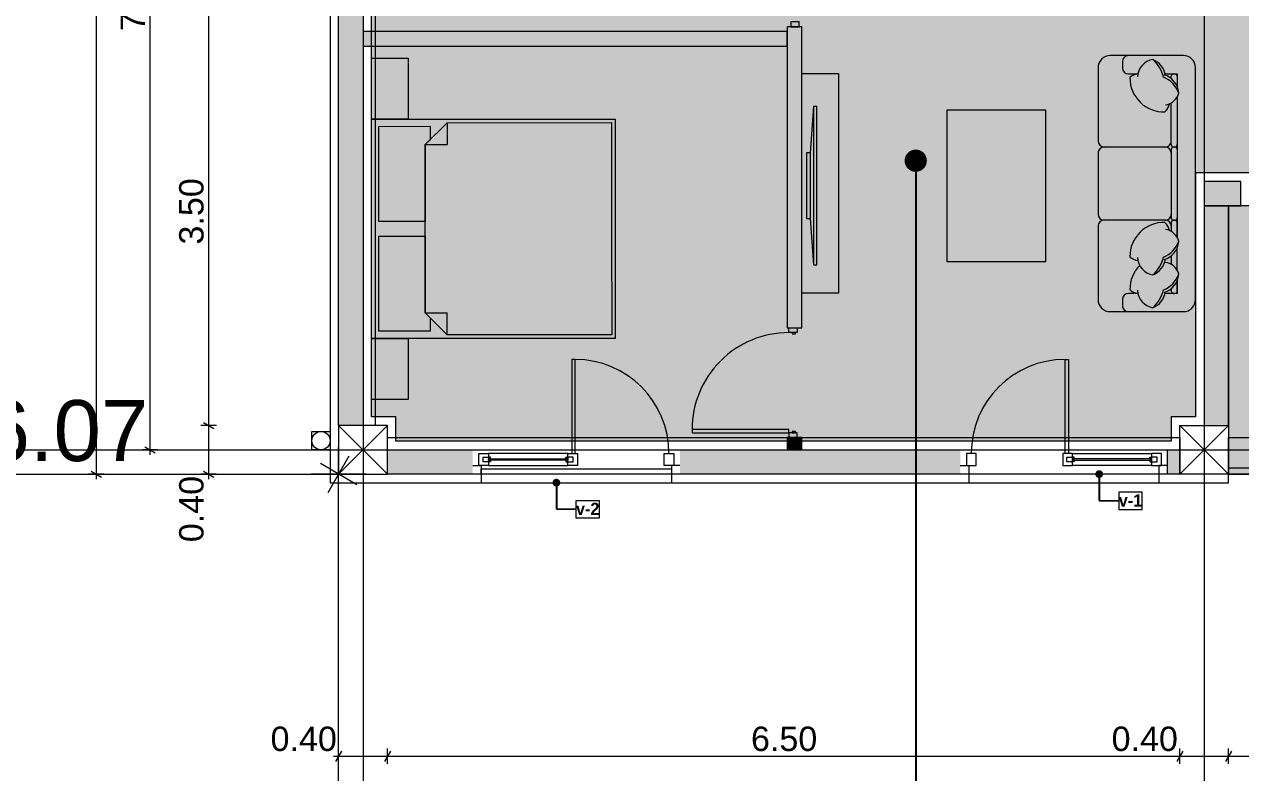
# Model space of a CAD drawing. Header units: millimetres. Extents: x 475206255 to 476720147, y 4620882299 to 4621447368.
# Drawn here: x 475230641 to 475240620, y 4620988642 to 4620994779 of the extents above; entities that cross this region are included whole.
import ezdxf

# ---------------------------------------------------------------- set-up
doc = ezdxf.new("R2010")
doc.units = ezdxf.units.MM
doc.header["$MEASUREMENT"] = 0
doc.set_wipeout_variables(frame=1)
for name, color, linetype, lineweight in [('2D Drafting - General_Pen_No__1_Pen_No__7', 7, 'Continuous', 0), ('2D Drafting - General_Pen_No__250_Pen_No__7_Pen_No__250', 7, 'Continuous', 0), ('2D Drafting - General_Pen_No__250_Pen_No__7_Pen_No__7', 7, 'Continuous', 0), ('2D Drafting - General_Pen_No__7_Pen_No__250', 7, 'Continuous', 0), ('2D Drafting - General_Pen_No__7_Pen_No__7_Pen_No__7', 7, 'Continuous', 0), ('Doors_Pen_No__7_Pen_No__7_Pen_No__7', 7, 'Continuous', 0), ('G-Anno-Nplt_Pen_No__151', 151, 'Continuous', 0), ('G-Anno-Nplt_Pen_No__4', 7, 'Continuous', 0), ('gegmebi_Pen_No__7_Pen_No__7', 7, 'Continuous', 0), ('kar-panjara_Pen_No__7_Pen_No__7_Pen_No__7', 7, 'Continuous', 0), ('New_0_Pen_No__7', 7, 'Continuous', 0), ('New_2D Drafting - General_Pen_No__2_Pen_No__250', 7, 'Continuous', 0), ('New_Annotation - Label_Pen_No__1', 1, 'Continuous', 0), ('New_G-Anno-Nplt_Pen_No__4', 7, 'Continuous', 0), ('New_R03_Nakveti_Pen_No__4', 7, 'Continuous', 0), ('New_reg_nak_Pen_No__250', 7, 'Continuous', 0), ('New_reg_nak_Pen_No__7', 7, 'Continuous', 0), ('zoma_Pen_No__1', 1, 'Continuous', 0), ('zoma_Pen_No__142', 142, 'Continuous', 0), ('zoma_Pen_No__5_Pen_No__5', 5, 'Continuous', 0)]:
    doc.layers.add(name, color=color, linetype=linetype, lineweight=lineweight)
doc.layers.add('New_--aveji_Pen_No__251', color=7, linetype='Continuous', lineweight=0, true_color=0x656565)
doc.layers.add('New_G-Anno-Nplt_Pen_No__254', color=7, linetype='Continuous', lineweight=0, true_color=0xcccccc)
doc.layers.add('New_R03_Nakveti', color=7, linetype='Continuous')
doc.layers.add('zoma', color=7, linetype='Continuous')
doc.styles.add('GENERATED_STYLE_2', font='arial.ttf')
doc.styles.add('GENERATED_STYLE_5', font='')
doc.styles.get('GENERATED_STYLE_5').set_extended_font_data('Avaza', bold=True)
doc.dimstyles.new('GENERATED_STYLE__10', dxfattribs={"dimtxt": 500, "dimasz": 228, "dimexe": 0.18, "dimexo": 3, "dimgap": 0, "dimtad": 1, "dimlfac": 0.001, "dimzin": 0, "dimdsep": 46, "dimtxsty": 'GENERATED_STYLE_2', "dimblk": 'ARROWHEAD_2', "dimblk1": 'ARROWHEAD_2', "dimblk2": 'ARROWHEAD_2', "dimcen": 0.09, "dimclrd": 1, "dimclre": 1, "dimclrt": 1, "dimadec": 0, "dimazin": 0, "dimtfac": 1, "dimtdec": 4, "dimtmove": 0, "dimatfit": 3, "dimfxl": 1, "dimtolj": 1, "dimtzin": 0, "dimarcsym": 0})
doc.dimstyles.new('GENERATED_STYLE__12', dxfattribs={"dimtxt": 500, "dimasz": 228, "dimexe": 0.18, "dimexo": 3, "dimgap": 0, "dimtad": 1, "dimtih": 1, "dimtoh": 1, "dimlfac": 0.001, "dimzin": 0, "dimdsep": 46, "dimtxsty": 'GENERATED_STYLE_2', "dimblk": 'ARROWHEAD_2', "dimblk1": 'ARROWHEAD_2', "dimblk2": 'ARROWHEAD_2', "dimcen": 0.09, "dimclrd": 1, "dimclre": 1, "dimclrt": 1, "dimadec": 0, "dimazin": 0, "dimtfac": 1, "dimtdec": 4, "dimtmove": 2, "dimatfit": 3, "dimfxl": 1, "dimtolj": 1, "dimtzin": 0, "dimarcsym": 0})
doc.dimstyles.new('GENERATED_STYLE__3', dxfattribs={"dimtxt": 200, "dimasz": 64.421331, "dimexe": 0.18, "dimexo": 3, "dimgap": 0, "dimtad": 1, "dimtih": 1, "dimtoh": 1, "dimlfac": 0.001, "dimzin": 0, "dimdsep": 46, "dimtxsty": 'GENERATED_STYLE_2', "dimblk": 'ARROWHEAD_2', "dimblk1": 'ARROWHEAD_2', "dimblk2": 'ARROWHEAD_2', "dimcen": 0.09, "dimclrd": 142, "dimclre": 142, "dimclrt": 142, "dimadec": 0, "dimazin": 0, "dimtfac": 1, "dimtdec": 4, "dimtmove": 0, "dimatfit": 3, "dimfxl": 1, "dimtolj": 1, "dimtzin": 0, "dimarcsym": 0})
doc.dimstyles.new('GENERATED_STYLE__31', dxfattribs={"dimtxt": 0.18, "dimasz": 364.8, "dimexe": 0.18, "dimexo": 0.0625, "dimgap": 0, "dimtad": 0, "dimtih": 1, "dimtoh": 1, "dimdec": 4, "dimzin": 0, "dimdsep": 46, "dimcen": 0.09, "dimadec": 0, "dimazin": 0, "dimtfac": 1, "dimtdec": 4, "dimtmove": 0, "dimatfit": 3, "dimldrblk": 'ARROWHEAD_11', "dimfxl": 1, "dimtolj": 1, "dimtzin": 0, "dimarcsym": 0})
doc.dimstyles.new('GENERATED_STYLE__33', dxfattribs={"dimtxt": 0.18, "dimasz": 127.68, "dimexe": 0.18, "dimexo": 0.0625, "dimgap": 0, "dimtad": 0, "dimtih": 1, "dimtoh": 1, "dimdec": 4, "dimzin": 0, "dimdsep": 46, "dimcen": 0.09, "dimadec": 0, "dimazin": 0, "dimtfac": 1, "dimtdec": 4, "dimtmove": 0, "dimatfit": 3, "dimldrblk": 'ARROWHEAD_11', "dimfxl": 1, "dimtolj": 1, "dimtzin": 0, "dimarcsym": 0})
doc.dimstyles.new('GENERATED_STYLE__9', dxfattribs={"dimtxt": 200, "dimasz": 64.421331, "dimexe": 0.18, "dimexo": 3, "dimgap": 0, "dimtad": 1, "dimlfac": 0.001, "dimzin": 0, "dimdsep": 46, "dimtxsty": 'GENERATED_STYLE_2', "dimblk": 'ARROWHEAD_2', "dimblk1": 'ARROWHEAD_2', "dimblk2": 'ARROWHEAD_2', "dimcen": 0.09, "dimclrd": 142, "dimclre": 142, "dimclrt": 142, "dimadec": 0, "dimazin": 0, "dimtfac": 1, "dimtdec": 4, "dimtmove": 0, "dimatfit": 3, "dimfxl": 1, "dimtolj": 1, "dimtzin": 0, "dimarcsym": 0})

# ---------------------------------------------------------------- blocks, each defined once
blk = doc.blocks.new('Bed Layout 23_3')
at = {"layer": 'New_R03_Nakveti_Pen_No__4', "color": 7, "linetype": 'Continuous', "lineweight": 0}
for p, q in [((-900, 0), (-1399.9, 0)), ((-1399.9, 0), (-1399.9, -300)), ((-900, -300), (-900, 0)), ((900, 0), (-900, 0)), ((-900, 0), (-900, -2000)), ((1399.9, 0), (900, 0)), ((900, 0), (900, -300)), ((900, -2000), (900, 0)), ((1399.9, -300), (1399.9, 0)), ((-1399.9, -300), (-900, -300)), ((900, -300), (1399.9, -300)), ((-690, -440), (-870, -620)), ((0, -440), (-690, -440)), ((-690, -440), (-690, -620)), ((690, -440), (0, -440)), ((870, -620), (690, -440)), ((690, -440), (690, -620)), ((-870, -620), (-870, -1970)), ((-870, -620), (-690, -620)), ((870, -620), (690, -620)), ((870, -1970), (870, -620)), ((-870, -1970), (0, -1970)), ((0, -1970), (870, -1970)), ((-900, -2000), (900, -2000))]:
    blk.add_line(p, q, dxfattribs=at)
at = {"layer": 'New_R03_Nakveti_Pen_No__4', "color": 7, "linetype": 'Continuous', "lineweight": 0, "flags": 128}
for points in [[(-60, -440), (-60, -60), (-840, -60), (-840, -480), (-730, -480), (-690, -440)], [(690, -440), (730, -480), (840, -480), (840, -60), (60, -60), (60, -440)]]:
    blk.add_lwpolyline(points, close=True, dxfattribs=at)
blk = doc.blocks.new('*D843', base_point=(475826095.8, 4621095193.2))
at = {"layer": 'zoma_Pen_No__142', "color": 142, "linetype": 'Continuous', "lineweight": 0, "transparency": 16777216}
for p, q in [((475233243.8, 4620988819.2), (475233194.9, 4620988734.4)), ((475233219.4, 4620988713.2), (475233219.4, 4620988840.4)), ((475233643.8, 4620988819.2), (475233594.9, 4620988734.4)), ((475233619.4, 4620988713.2), (475233619.4, 4620988840.4)), ((475233177.9, 4620988776.8), (475233219.4, 4620988776.8)), ((475233219.4, 4620988776.8), (475233619.4, 4620988776.8))]:
    blk.add_line(p, q, dxfattribs=at)
at = {"layer": 'zoma_Pen_No__142', "color": 142, "lineweight": 0, "transparency": 16777216, "insert": (475232661, 4620988816.8), "char_height": 200, "attachment_point": 7, "style": 'GENERATED_STYLE_2'}
blk.add_mtext('\\A1;{\\pql;\\fArial|b0|i0|c204|p0;\\W1.000000;0.40}', dxfattribs=at)
blk = doc.blocks.new('ARROWHEAD_2')
at = {"color": 0, "linetype": 'Continuous', "lineweight": 0}
for p, q in [((-0.378, -0.655), (0.378, 0.655)), ((0, 0), (-1, 0))]:
    blk.add_line(p, q, dxfattribs=at)
blk = doc.blocks.new('*D844', base_point=(475826095.8, 4621095193.2))
at = {"layer": 'zoma_Pen_No__142', "color": 142, "linetype": 'Continuous', "lineweight": 0, "transparency": 16777216}
for p, q in [((475233643.8, 4620988819.2), (475233594.9, 4620988734.4)), ((475233619.4, 4620988713.2), (475233619.4, 4620988840.4)), ((475240143.8, 4620988819.2), (475240094.9, 4620988734.4)), ((475240119.4, 4620988713.2), (475240119.4, 4620988840.4)), ((475233619.4, 4620988776.8), (475240119.4, 4620988776.8))]:
    blk.add_line(p, q, dxfattribs=at)
at = {"layer": 'zoma_Pen_No__142', "color": 142, "lineweight": 0, "transparency": 16777216, "char_height": 200, "attachment_point": 7, "style": 'GENERATED_STYLE_2'}
for s, insert in [('\\A1;{\\pql;\\fArial|b0|i0|c204|p0;\\W1.000000;6.50}', (475236602.4, 4620988816.8)), ('\\A1;{\\pql;\\fArial|b0|i0|c204|p0;\\W1.000000;0.40}', (475239561, 4620988816.8))]:
    blk.add_mtext(s, dxfattribs=dict(at, insert=insert))
blk = doc.blocks.new('*D845', base_point=(475826095.8, 4621095193.2))
at = {"layer": 'zoma_Pen_No__142', "color": 142, "linetype": 'Continuous', "lineweight": 0, "transparency": 16777216}
for p, q in [((475240143.8, 4620988819.2), (475240094.9, 4620988734.4)), ((475240119.4, 4620988713.2), (475240119.4, 4620988840.4)), ((475240543.8, 4620988819.2), (475240494.9, 4620988734.4)), ((475240519.4, 4620988713.2), (475240519.4, 4620988840.4)), ((475240119.4, 4620988776.8), (475240519.4, 4620988776.8))]:
    blk.add_line(p, q, dxfattribs=at)
blk = doc.blocks.new('*D846', base_point=(475826095.8, 4621095193.2))
at = {"layer": 'zoma_Pen_No__142', "color": 142, "linetype": 'Continuous', "lineweight": 0, "transparency": 16777216}
for p, q in [((475240543.8, 4620988819.2), (475240494.9, 4620988734.4)), ((475240519.4, 4620988713.2), (475240519.4, 4620988840.4)), ((475247043.8, 4620988819.2), (475246994.9, 4620988734.4)), ((475247019.4, 4620988713.2), (475247019.4, 4620988840.4)), ((475240519.4, 4620988776.8), (475247019.4, 4620988776.8))]:
    blk.add_line(p, q, dxfattribs=at)
at = {"layer": 'zoma_Pen_No__142', "color": 142, "lineweight": 0, "transparency": 16777216, "char_height": 200, "attachment_point": 7, "style": 'GENERATED_STYLE_2'}
for s, insert in [('\\A1;{\\pql;\\fArial|b0|i0|c204|p0;\\W1.000000;6.50}', (475243502.4, 4620988816.8)), ('\\A1;{\\pql;\\fArial|b0|i0|c204|p0;\\W1.000000;0.40}', (475246461, 4620988816.8))]:
    blk.add_mtext(s, dxfattribs=dict(at, insert=insert))
blk = doc.blocks.new('*D866', base_point=(475826095.8, 4621095193.2))
at = {"layer": 'zoma_Pen_No__142', "color": 142, "linetype": 'Continuous', "lineweight": 0, "transparency": 16777216}
for p, q in [((475231736.2, 4620998690.3), (475231609.1, 4620998690.3)), ((475231630.3, 4620998714.7), (475231715, 4620998665.8)), ((475231672.7, 4620991290.3), (475231672.7, 4620998690.3)), ((475231736.2, 4620991290.3), (475231609.1, 4620991290.3)), ((475231630.3, 4620991314.7), (475231715, 4620991265.8)), ((475231672.7, 4620991248.8), (475231672.7, 4620991290.3))]:
    blk.add_line(p, q, dxfattribs=at)
at = {"layer": 'zoma_Pen_No__142', "color": 142, "lineweight": 0, "transparency": 16777216, "insert": (475231632.7, 4620994723.3), "char_height": 200, "attachment_point": 7, "rotation": 90, "style": 'GENERATED_STYLE_2'}
blk.add_mtext('\\A1;{\\pql;\\fArial|b0|i0|c204|p0;\\W1.000000;7.40}', dxfattribs=at)
blk = doc.blocks.new('*D868', base_point=(475826095.8, 4621095193.2))
at = {"layer": 'zoma_Pen_No__142', "color": 142, "linetype": 'Continuous', "lineweight": 0, "transparency": 16777216}
for p, q in [((475231295.1, 4621006290.3), (475231168, 4621006290.3)), ((475231273.9, 4621006265.8), (475231189.2, 4621006314.7)), ((475231231.6, 4621006290.3), (475231231.6, 4621006331.7)), ((475231231.6, 4620991090.3), (475231231.6, 4621006290.3)), ((475231189.2, 4620991114.7), (475231273.9, 4620991065.8)), ((475231295.1, 4620991090.3), (475231168, 4620991090.3)), ((475231231.6, 4620991048.8), (475231231.6, 4620991090.3))]:
    blk.add_line(p, q, dxfattribs=at)
at = {"layer": 'zoma_Pen_No__142', "color": 142, "lineweight": 0, "transparency": 16777216, "insert": (475231191.6, 4620998347.1), "char_height": 200, "attachment_point": 7, "rotation": 90, "style": 'GENERATED_STYLE_2'}
blk.add_mtext('\\A1;{\\pql;\\fArial|b0|i0|c204|p0;\\W1.000000;15.20}', dxfattribs=at)
blk = doc.blocks.new('*D869', base_point=(475826095.8, 4621095193.2))
at = {"layer": 'zoma_Pen_No__142', "color": 142, "linetype": 'Continuous', "lineweight": 0, "transparency": 16777216}
for p, q in [((475232217.3, 4620991490.3), (475232090.1, 4620991490.3)), ((475232111.3, 4620991514.7), (475232196.1, 4620991465.8)), ((475232153.7, 4620991090.3), (475232153.7, 4620991490.3)), ((475232111.3, 4620991114.7), (475232196.1, 4620991065.8)), ((475232217.3, 4620991090.3), (475232090.1, 4620991090.3)), ((475232153.7, 4620991048.8), (475232153.7, 4620991090.3))]:
    blk.add_line(p, q, dxfattribs=at)
at = {"layer": 'zoma_Pen_No__142', "color": 142, "lineweight": 0, "transparency": 16777216, "insert": (475232113.7, 4620990531.9), "char_height": 200, "attachment_point": 7, "rotation": 90, "style": 'GENERATED_STYLE_2'}
blk.add_mtext('\\A1;{\\pql;\\fArial|b0|i0|c204|p0;\\W1.000000;0.40}', dxfattribs=at)
blk = doc.blocks.new('*D870', base_point=(475826095.8, 4621095193.2))
at = {"layer": 'zoma_Pen_No__142', "color": 142, "linetype": 'Continuous', "lineweight": 0, "transparency": 16777216}
for p, q in [((475232217.3, 4620994990.3), (475232090.1, 4620994990.3)), ((475232111.3, 4620995014.7), (475232196.1, 4620994965.8)), ((475232153.7, 4620991490.3), (475232153.7, 4620994990.3)), ((475232217.3, 4620991490.3), (475232090.1, 4620991490.3)), ((475232111.3, 4620991514.7), (475232196.1, 4620991465.8))]:
    blk.add_line(p, q, dxfattribs=at)
at = {"layer": 'zoma_Pen_No__142', "color": 142, "lineweight": 0, "transparency": 16777216, "insert": (475232113.7, 4620992973.3), "char_height": 200, "attachment_point": 7, "rotation": 90, "style": 'GENERATED_STYLE_2'}
blk.add_mtext('\\A1;{\\pql;\\fArial|b0|i0|c204|p0;\\W1.000000;3.50}', dxfattribs=at)
blk = doc.blocks.new('*D880', base_point=(475826095.8, 4621095193.2))
at = {"layer": 'zoma_Pen_No__142', "color": 142, "linetype": 'Continuous', "lineweight": 0, "transparency": 16777216}
for p, q in [((475297700, 4621006290.2), (475297572.9, 4621006290.2)), ((475297678.8, 4621006265.8), (475297594.1, 4621006314.7)), ((475297636.5, 4621006290.2), (475297636.5, 4621006331.7)), ((475297636.5, 4620991090.2), (475297636.5, 4621006290.2)), ((475297594.1, 4620991114.7), (475297678.8, 4620991065.8)), ((475297700, 4620991090.2), (475297572.9, 4620991090.2)), ((475297636.5, 4620991048.8), (475297636.5, 4620991090.2))]:
    blk.add_line(p, q, dxfattribs=at)
at = {"layer": 'zoma_Pen_No__142', "color": 142, "lineweight": 0, "transparency": 16777216, "insert": (475297596.5, 4620998347), "char_height": 200, "attachment_point": 7, "rotation": 90, "style": 'GENERATED_STYLE_2'}
blk.add_mtext('\\A1;{\\pql;\\fArial|b0|i0|c204|p0;\\W1.000000;15.20}', dxfattribs=at)
blk = doc.blocks.new('*D881', base_point=(475826095.8, 4621095193.2))
at = {"layer": 'zoma_Pen_No__142', "color": 142, "linetype": 'Continuous', "lineweight": 0, "transparency": 16777216}
for p, q in [((475296910.9, 4620991490.2), (475296783.8, 4620991490.2)), ((475296804.9, 4620991514.7), (475296889.7, 4620991465.8)), ((475296847.3, 4620991090.2), (475296847.3, 4620991490.2)), ((475296804.9, 4620991114.7), (475296889.7, 4620991065.8)), ((475296910.9, 4620991090.2), (475296783.8, 4620991090.2)), ((475296847.3, 4620991048.8), (475296847.3, 4620991090.2))]:
    blk.add_line(p, q, dxfattribs=at)
at = {"layer": 'zoma_Pen_No__142', "color": 142, "lineweight": 0, "transparency": 16777216, "insert": (475296807.3, 4620990531.9), "char_height": 200, "attachment_point": 7, "rotation": 90, "style": 'GENERATED_STYLE_2'}
blk.add_mtext('\\A1;{\\pql;\\fArial|b0|i0|c204|p0;\\W1.000000;0.40}', dxfattribs=at)
blk = doc.blocks.new('*D882', base_point=(475826095.8, 4621095193.2))
at = {"layer": 'zoma_Pen_No__142', "color": 142, "linetype": 'Continuous', "lineweight": 0, "transparency": 16777216}
for p, q in [((475296910.9, 4620995690.2), (475296783.8, 4620995690.2)), ((475296804.9, 4620995714.7), (475296889.7, 4620995665.8)), ((475296847.3, 4620991490.2), (475296847.3, 4620995690.2)), ((475296910.9, 4620991490.2), (475296783.8, 4620991490.2)), ((475296804.9, 4620991514.7), (475296889.7, 4620991465.8))]:
    blk.add_line(p, q, dxfattribs=at)
at = {"layer": 'zoma_Pen_No__142', "color": 142, "lineweight": 0, "transparency": 16777216, "char_height": 200, "attachment_point": 7, "rotation": 90, "style": 'GENERATED_STYLE_2'}
for s, insert in [('\\A1;{\\pql;\\fArial|b0|i0|c204|p0;\\W1.000000;0.20}', (475296807.3, 4620995131.9)), ('\\A1;{\\pql;\\fArial|b0|i0|c204|p0;\\W1.000000;4.20}', (475296807.3, 4620993323.3))]:
    blk.add_mtext(s, dxfattribs=dict(at, insert=insert))
blk = doc.blocks.new('*D903', base_point=(475826095.8, 4621095193.2))
at = {"layer": 'zoma_Pen_No__1', "color": 1, "linetype": 'Continuous', "lineweight": 0, "transparency": 16777216}
for p, q in [((475233219.4, 4620991090.3), (475233219.4, 4620991237)), ((475233369.4, 4620991003.7), (475233069.4, 4620991176.9)), ((475233444.4, 4620991090.3), (475232994.4, 4620991090.3)), ((475233219.4, 4620981535.3), (475233219.4, 4620991090.3)), ((475233069.4, 4620981621.9), (475233369.4, 4620981448.7)), ((475233444.4, 4620981535.3), (475232994.4, 4620981535.3)), ((475233219.4, 4620981388.6), (475233219.4, 4620981535.3))]:
    blk.add_line(p, q, dxfattribs=at)
at = {"layer": 'zoma_Pen_No__1', "color": 1, "lineweight": 0, "transparency": 16777216, "insert": (475233119.4, 4620985645.5), "char_height": 500, "attachment_point": 7, "rotation": 90, "style": 'GENERATED_STYLE_2'}
blk.add_mtext('\\A1;{\\pql;\\fArial|b0|i0|c204|p0;\\W1.000000;9.55}', dxfattribs=at)
blk = doc.blocks.new('*D904', base_point=(475826095.8, 4621095193.2))
at = {"layer": 'zoma_Pen_No__1', "color": 1, "linetype": 'Continuous', "lineweight": 0, "transparency": 16777216}
for p, q in [((475295519.4, 4620991090.3), (475295519.4, 4620991237)), ((475295669.4, 4620991003.7), (475295369.4, 4620991176.9)), ((475295744.4, 4620991090.3), (475295294.4, 4620991090.3)), ((475295519.4, 4620981572.1), (475295519.4, 4620991090.3)), ((475295369.4, 4620981658.7), (475295669.4, 4620981485.5)), ((475295744.4, 4620981572.1), (475295294.4, 4620981572.1)), ((475295519.4, 4620981425.4), (475295519.4, 4620981572.1))]:
    blk.add_line(p, q, dxfattribs=at)
at = {"layer": 'zoma_Pen_No__1', "color": 1, "lineweight": 0, "transparency": 16777216, "insert": (475295419.4, 4620985663.9), "char_height": 500, "attachment_point": 7, "rotation": 90, "style": 'GENERATED_STYLE_2'}
blk.add_mtext('\\A1;{\\pql;\\fArial|b0|i0|c204|p0;\\W1.000000;9.52}', dxfattribs=at)
blk = doc.blocks.new('*D906', base_point=(475826095.8, 4621095193.2))
at = {"layer": 'zoma_Pen_No__1', "color": 1, "linetype": 'Continuous', "lineweight": 0, "transparency": 16777216}
for p, q in [((475217146.8, 4620990865.3), (475217146.8, 4620991315.3)), ((475233219.4, 4620990865.3), (475233219.4, 4620991315.3)), ((475217233.4, 4620991240.3), (475217060.2, 4620990940.3)), ((475233132.8, 4620990940.3), (475233306, 4620991240.3)), ((475217000.1, 4620991090.3), (475217146.8, 4620991090.3)), ((475217146.8, 4620991090.3), (475233219.4, 4620991090.3)), ((475233219.4, 4620991090.3), (475233366.1, 4620991090.3))]:
    blk.add_line(p, q, dxfattribs=at)
at = {"layer": 'zoma_Pen_No__1', "color": 1, "lineweight": 0, "transparency": 16777216, "insert": (475229909.8, 4620991190.3), "char_height": 500, "attachment_point": 7, "style": 'GENERATED_STYLE_2'}
blk.add_mtext('\\A1;{\\pql;\\fArial|b0|i0|c204|p0;\\W1.000000;16.07}', dxfattribs=at)
blk = doc.blocks.new('*D1181', base_point=(475826095.8, 4621095193.2))
at = {"layer": 'zoma_Pen_No__142', "color": 142, "linetype": 'Continuous', "lineweight": 0, "transparency": 16777216}
for p, q in [((475233177.9, 4620938924.6), (475233219.4, 4620938924.6)), ((475233243.8, 4620938966.9), (475233194.9, 4620938882.2)), ((475233219.4, 4620938861), (475233219.4, 4620938988.1)), ((475233219.4, 4620938924.6), (475233619.4, 4620938924.6)), ((475233643.8, 4620938966.9), (475233594.9, 4620938882.2)), ((475233619.4, 4620938861), (475233619.4, 4620938988.1))]:
    blk.add_line(p, q, dxfattribs=at)
at = {"layer": 'zoma_Pen_No__142', "color": 142, "lineweight": 0, "transparency": 16777216, "insert": (475232661, 4620938964.6), "char_height": 200, "attachment_point": 7, "style": 'GENERATED_STYLE_2'}
blk.add_mtext('\\A1;{\\pql;\\fArial|b0|i0|c204|p0;\\W1.000000;0.40}', dxfattribs=at)
blk = doc.blocks.new('*D1182', base_point=(475826095.8, 4621095193.2))
at = {"layer": 'zoma_Pen_No__142', "color": 142, "linetype": 'Continuous', "lineweight": 0, "transparency": 16777216}
for p, q in [((475233643.8, 4620938966.9), (475233594.9, 4620938882.2)), ((475233619.4, 4620938861), (475233619.4, 4620938988.1)), ((475233619.4, 4620938924.6), (475240119.4, 4620938924.6)), ((475240143.8, 4620938966.9), (475240094.9, 4620938882.2)), ((475240119.4, 4620938861), (475240119.4, 4620938988.1))]:
    blk.add_line(p, q, dxfattribs=at)
at = {"layer": 'zoma_Pen_No__142', "color": 142, "lineweight": 0, "transparency": 16777216, "char_height": 200, "attachment_point": 7, "style": 'GENERATED_STYLE_2'}
for s, insert in [('\\A1;{\\pql;\\fArial|b0|i0|c204|p0;\\W1.000000;6.50}', (475236602.4, 4620938964.6)), ('\\A1;{\\pql;\\fArial|b0|i0|c204|p0;\\W1.000000;0.40}', (475239561, 4620938964.6))]:
    blk.add_mtext(s, dxfattribs=dict(at, insert=insert))
blk = doc.blocks.new('*D1183', base_point=(475826095.8, 4621095193.2))
at = {"layer": 'zoma_Pen_No__142', "color": 142, "linetype": 'Continuous', "lineweight": 0, "transparency": 16777216}
for p, q in [((475240143.8, 4620938966.9), (475240094.9, 4620938882.2)), ((475240119.4, 4620938861), (475240119.4, 4620938988.1)), ((475240119.4, 4620938924.6), (475240519.4, 4620938924.6)), ((475240543.8, 4620938966.9), (475240494.9, 4620938882.2)), ((475240519.4, 4620938861), (475240519.4, 4620938988.1))]:
    blk.add_line(p, q, dxfattribs=at)
blk = doc.blocks.new('*D1184', base_point=(475826095.8, 4621095193.2))
at = {"layer": 'zoma_Pen_No__142', "color": 142, "linetype": 'Continuous', "lineweight": 0, "transparency": 16777216}
for p, q in [((475240543.8, 4620938966.9), (475240494.9, 4620938882.2)), ((475240519.4, 4620938861), (475240519.4, 4620938988.1)), ((475240519.4, 4620938924.6), (475247019.4, 4620938924.6)), ((475247043.8, 4620938966.9), (475246994.9, 4620938882.2)), ((475247019.4, 4620938861), (475247019.4, 4620938988.1))]:
    blk.add_line(p, q, dxfattribs=at)
at = {"layer": 'zoma_Pen_No__142', "color": 142, "lineweight": 0, "transparency": 16777216, "char_height": 200, "attachment_point": 7, "style": 'GENERATED_STYLE_2'}
for s, insert in [('\\A1;{\\pql;\\fArial|b0|i0|c204|p0;\\W1.000000;6.50}', (475243502.4, 4620938964.6)), ('\\A1;{\\pql;\\fArial|b0|i0|c204|p0;\\W1.000000;0.40}', (475246461, 4620938964.6))]:
    blk.add_mtext(s, dxfattribs=dict(at, insert=insert))
blk = doc.blocks.new('ARROWHEAD_11')
at = {"color": 0, "linetype": 'Continuous', "lineweight": 0}
blk.add_line((0, 0), (-1, 0), dxfattribs=at)
at = {"color": 0, "linetype": 'Continuous', "lineweight": 0, "const_width": 0.25, "flags": 128}
blk.add_lwpolyline([(-0.125, 0, 1), (0.125, 0, 1)], format="xyb", close=True, dxfattribs=at)

msp = doc.modelspace()

# ---------------------------------------------------------------- hatches: boundary and pattern name
at = {"layer": '2D Drafting - General_Pen_No__250_Pen_No__7_Pen_No__7', "linetype": 'Continuous', "lineweight": 0}
for points in [[(475233419.369, 4620995690.257), (475233419.369, 4620991490.259), (475233219.369, 4620991490.259), (475233219.369, 4620995690.257)], [(475236899.369, 4620994601.237), (475236899.369, 4620994721.237), (475233419.369, 4620994721.237), (475233419.369, 4620994601.237)], [(475237019.369, 4620992290.259), (475237019.369, 4620994759.595), (475236899.369, 4620994759.595), (475236899.369, 4620992290.259)], [(475240319.369, 4620993290.259), (475240619.647, 4620993290.259), (475240619.647, 4620993490.259), (475240319.369, 4620993490.259)], [(475240319.369, 4620993290.259), (475240319.369, 4620991490.259), (475240519.369, 4620991490.259), (475240519.369, 4620993290.259)], [(475236899.369, 4620991290.259), (475237019.369, 4620991290.259), (475237019.369, 4620991390.259), (475236899.369, 4620991390.259)], [(475233619.369, 4620991090.259), (475234319.422, 4620991090.259), (475234319.422, 4620991290.259), (475233619.369, 4620991290.259)], [(475236019.424, 4620991090.259), (475238319.364, 4620991090.259), (475238319.364, 4620991290.259), (475236019.424, 4620991290.259)], [(475240119.369, 4620991090.259), (475240019.366, 4620991090.259), (475240019.366, 4620991290.259), (475240119.369, 4620991290.259)]]:
    msp.add_hatch(color=7, dxfattribs=at).paths.add_polyline_path(points)
at = {"layer": 'G-Anno-Nplt_Pen_No__151', "linetype": 'Continuous', "lineweight": 0, "true_color": 0x1f2f3f}
msp.add_hatch(color=169, dxfattribs=at).paths.add_polyline_path([(475233489.368, 4620991560.259), (475233489.368, 4620997980.071), (475237019.369, 4620997980.071), (475237019.369, 4620998690.259), (475239679.167, 4620998690.259), (475239679.167, 4620998290.259), (475240289.369, 4620998290.259), (475240289.369, 4620998420.259), (475240589.369, 4620998420.259), (475240589.369, 4620998980.184), (475242549.369, 4620998980.184), (475242549.369, 4620998539.996), (475242949.369, 4620998539.996), (475242949.369, 4620993560.259), (475240249.369, 4620993560.265), (475240249.369, 4620991560.259), (475240049.369, 4620991560.259), (475240049.369, 4620991360.259), (475233689.369, 4620991360.259), (475233689.369, 4620991560.259)])
at = {"layer": 'New_G-Anno-Nplt_Pen_No__254', "linetype": 'Continuous', "lineweight": 0, "true_color": 0x333333}
msp.add_hatch(color=250, dxfattribs=at).paths.add_polyline_path([(475243019.369, 4620993290.259), (475240519.369, 4620993290.259), (475240519.369, 4620991490.259), (475240519.369, 4620991090.259), (475243019.369, 4620991090.259)])

# ---------------------------------------------------------------- linework, layer by layer
at = {"layer": '2D Drafting - General_Pen_No__1_Pen_No__7', "color": 7, "linetype": 'Continuous', "lineweight": 0}
for p, q in [((475233219.369, 4620991090.259), (475233619.369, 4620991490.259)), ((475233619.369, 4620991090.259), (475233219.369, 4620991490.259)), ((475240119.369, 4620991090.259), (475240519.369, 4620991490.259)), ((475240519.369, 4620991090.259), (475240119.369, 4620991490.259))]:
    msp.add_line(p, q, dxfattribs=at)
at = {"layer": '2D Drafting - General_Pen_No__1_Pen_No__7', "color": 7, "linetype": 'Continuous', "lineweight": 0, "flags": 128}
for points in [[(475233219.369, 4620991490.259), (475233219.369, 4620998490.259), (475233519.369, 4620998490.259), (475233519.369, 4620991490.259)], [(475233219.369, 4620991090.259), (475233619.369, 4620991090.259), (475233619.369, 4620991490.259), (475233219.369, 4620991490.259)], [(475240519.369, 4620991090.259), (475240119.369, 4620991090.259), (475240119.369, 4620991490.259), (475240519.369, 4620991490.259)], [(475240119.369, 4620991090.259), (475233619.369, 4620991090.259), (475233619.369, 4620991390.259), (475240119.369, 4620991390.259)], [(475247019.369, 4620991090.259), (475240519.369, 4620991090.259), (475240519.369, 4620991390.259), (475247019.369, 4620991390.259)]]:
    msp.add_lwpolyline(points, close=True, dxfattribs=at)
at = {"layer": '2D Drafting - General_Pen_No__1_Pen_No__7', "color": 7, "linetype": 'Continuous', "lineweight": 0}
msp.add_circle((475233074.648, 4620991365.259), 75, dxfattribs=at)
at = {"layer": '2D Drafting - General_Pen_No__250_Pen_No__7_Pen_No__250', "color": 7, "linetype": 'Continuous', "lineweight": 0, "flags": 128}
for points in [[(475236899.369, 4620994601.237), (475236899.369, 4620994721.237), (475233419.369, 4620994721.237), (475233419.369, 4620994601.237)], [(475237019.369, 4620992290.259), (475237019.369, 4620994759.595), (475236899.369, 4620994759.595), (475236899.369, 4620992290.259)], [(475240319.369, 4620993290.259), (475240619.647, 4620993290.259), (475240619.647, 4620993490.259), (475240319.369, 4620993490.259)], [(475240319.369, 4620993290.259), (475240319.369, 4620991490.259), (475240519.369, 4620991490.259), (475240519.369, 4620993290.259)], [(475236899.369, 4620991290.259), (475237019.369, 4620991290.259), (475237019.369, 4620991390.259), (475236899.369, 4620991390.259)], [(475240119.369, 4620991090.259), (475240019.366, 4620991090.259), (475240019.366, 4620991290.259), (475240119.369, 4620991290.259)]]:
    msp.add_lwpolyline(points, close=True, dxfattribs=at)
at = {"layer": '2D Drafting - General_Pen_No__7_Pen_No__250', "color": 7, "linetype": 'Continuous', "lineweight": 0, "flags": 128}
for points in [[(475234319.422, 4620991160.953), (475234389.437, 4620991160.946), (475234389.423, 4620991020.685)], [(475236019.424, 4620991160.752), (475235949.409, 4620991160.76), (475235949.393, 4620991020.333)], [(475238319.364, 4620991160.864), (475238389.379, 4620991160.866), (475238389.383, 4620991020.439)], [(475240019.366, 4620991160.915), (475239949.352, 4620991160.915), (475239949.353, 4620991020.653)]]:
    msp.add_lwpolyline(points, dxfattribs=at)
at = {"layer": '2D Drafting - General_Pen_No__7_Pen_No__7_Pen_No__7', "color": 7, "linetype": 'Continuous', "lineweight": 0, "flags": 128}
for points in [[(475234449.424, 4620991160.781), (475235099.424, 4620991160.753), (475235099.428, 4620991260.692), (475234449.428, 4620991260.72)], [(475239889.364, 4620991160.755), (475239239.364, 4620991160.783), (475239239.369, 4620991260.723), (475239889.369, 4620991260.694)]]:
    msp.add_lwpolyline(points, close=True, dxfattribs=at)
at = {"layer": '2D Drafting - General_Pen_No__7_Pen_No__7_Pen_No__7', "color": 7, "linetype": 'Continuous', "lineweight": 0}
for centre, radius, start, end in [((475236913.06, 4620991456.437), 794.311, 89.9983227, 180), ((475235159.117, 4620991260.699), 770.311, 0.0006483, 89.9974687), ((475239179.68, 4620991260.736), 770.311, 89.9974687, 179.994289)]:
    msp.add_arc(centre, radius, start, end, dxfattribs=at)
at = {"layer": 'Doors_Pen_No__7_Pen_No__7_Pen_No__7', "color": 7, "linetype": 'Continuous', "lineweight": 0, "flags": 128}
for points in [[(475236997.736, 4620994759.595), (475236997.736, 4620994799.107), (475236930.003, 4620994799.107), (475236930.003, 4620994759.595)], [(475236980.817, 4620992290.259), (475236980.817, 4620992250.748), (475236913.084, 4620992250.748), (475236913.084, 4620992290.259)], [(475236966.417, 4620992241.859), (475236966.417, 4620992250.748), (475236939.75, 4620992250.748), (475236939.75, 4620992241.859)], [(475235132.451, 4620991260.701), (475235159.117, 4620991260.699), (475235159.151, 4620992031.011), (475235132.485, 4620992031.012)], [(475239206.346, 4620991260.734), (475239179.68, 4620991260.736), (475239179.714, 4620992031.047), (475239206.38, 4620992031.045)], [(475236913.06, 4620991429.77), (475236913.06, 4620991456.437), (475236118.749, 4620991456.437), (475236118.749, 4620991429.77)], [(475236980.794, 4620991390.259), (475236980.794, 4620991429.77), (475236913.06, 4620991429.77), (475236913.06, 4620991390.259)], [(475236966.394, 4620991429.77), (475236966.394, 4620991438.659), (475236939.727, 4620991438.659), (475236939.727, 4620991429.77)]]:
    msp.add_lwpolyline(points, close=True, dxfattribs=at)
at = {"layer": 'G-Anno-Nplt_Pen_No__4', "color": 7, "linetype": 'Continuous', "lineweight": 0, "flags": 128}
msp.add_lwpolyline([(475233489.368, 4620991560.259), (475233489.368, 4620997980.071), (475237019.369, 4620997980.071), (475237019.369, 4620998690.259), (475239679.167, 4620998690.259), (475239679.167, 4620998290.259), (475240289.369, 4620998290.259), (475240289.369, 4620998420.259), (475240589.369, 4620998420.259), (475240589.369, 4620998980.184), (475242549.369, 4620998980.184), (475242549.369, 4620998539.996), (475242949.369, 4620998539.996), (475242949.369, 4620993560.259), (475240249.369, 4620993560.265), (475240249.369, 4620991560.259), (475240049.369, 4620991560.259), (475240049.369, 4620991360.259), (475233689.369, 4620991360.259), (475233689.369, 4620991560.259)], close=True, dxfattribs=at)
at = {"layer": 'gegmebi_Pen_No__7_Pen_No__7', "color": 7, "linetype": 'Continuous', "lineweight": 0}
for p, q in [((475232999.648, 4620991290.259), (475232999.648, 4620991440.259)), ((475232999.648, 4620991440.259), (475233149.648, 4620991440.259)), ((475233149.648, 4620991440.259), (475233149.648, 4620991290.259)), ((475233149.648, 4620991290.259), (475232999.648, 4620991290.259))]:
    msp.add_line(p, q, dxfattribs=at)
at = {"layer": 'kar-panjara_Pen_No__7_Pen_No__7_Pen_No__7', "color": 7, "linetype": 'Continuous', "lineweight": 0, "flags": 128}
for points in [[(475234449.424, 4620991160.781), (475234369.424, 4620991160.785), (475234369.428, 4620991260.785), (475234449.428, 4620991260.781)], [(475234404.427, 4620991230.722), (475234449.427, 4620991230.72), (475234449.426, 4620991215.72), (475234449.426, 4620991205.72), (475234464.426, 4620991205.72), (475234464.425, 4620991190.72), (475234404.425, 4620991190.722)], [(475234464.427, 4620991230.72), (475234449.427, 4620991230.72), (475234449.426, 4620991215.72), (475234464.426, 4620991215.72)], [(475234449.426, 4620991215.72), (475235099.426, 4620991215.692), (475235099.426, 4620991205.692), (475234449.426, 4620991205.72)], [(475235144.427, 4620991230.69), (475235099.427, 4620991230.692), (475235099.426, 4620991215.692), (475235099.426, 4620991205.692), (475235084.426, 4620991205.692), (475235084.425, 4620991190.692), (475235144.425, 4620991190.69)], [(475235084.427, 4620991230.692), (475235099.427, 4620991230.692), (475235099.426, 4620991215.692), (475235084.426, 4620991215.692)], [(475235179.424, 4620991160.688), (475235099.424, 4620991160.692), (475235099.428, 4620991260.692), (475235179.428, 4620991260.688)], [(475235969.424, 4620991160.696), (475235889.424, 4620991160.7), (475235889.428, 4620991260.7), (475235969.428, 4620991260.696)], [(475238369.364, 4620991160.804), (475238449.364, 4620991160.8), (475238449.369, 4620991260.8), (475238369.369, 4620991260.804)], [(475239159.364, 4620991160.726), (475239239.364, 4620991160.723), (475239239.369, 4620991260.723), (475239159.369, 4620991260.726)], [(475239194.367, 4620991230.725), (475239239.367, 4620991230.723), (475239239.367, 4620991215.723), (475239239.366, 4620991205.723), (475239254.366, 4620991205.722), (475239254.366, 4620991190.722), (475239194.366, 4620991190.725)], [(475239889.367, 4620991215.694), (475239239.367, 4620991215.723), (475239239.366, 4620991205.723), (475239889.366, 4620991205.694)], [(475239254.367, 4620991230.722), (475239239.367, 4620991230.723), (475239239.367, 4620991215.723), (475239254.367, 4620991215.722)], [(475239934.367, 4620991230.692), (475239889.367, 4620991230.694), (475239889.367, 4620991215.694), (475239889.366, 4620991205.694), (475239874.366, 4620991205.694), (475239874.366, 4620991190.694), (475239934.366, 4620991190.692)], [(475239874.367, 4620991230.694), (475239889.367, 4620991230.694), (475239889.367, 4620991215.694), (475239874.367, 4620991215.694)], [(475239889.364, 4620991160.755), (475239969.364, 4620991160.751), (475239969.369, 4620991260.751), (475239889.369, 4620991260.755)]]:
    msp.add_lwpolyline(points, close=True, dxfattribs=at)
at = {"layer": 'New_--aveji_Pen_No__251', "color": 251, "linetype": 'Continuous', "lineweight": 0, "true_color": 0x656565}
for points in [[(475237319.368, 4620994375.122), (475237319.369, 4620992575.122), (475237019.369, 4620992575.121), (475237019.368, 4620994375.121)], [(475237087.969, 4620993187.724), (475237116.059, 4620992806.449), (475237141.892, 4620992806.449), (475237141.891, 4620994106.449), (475237116.059, 4620994106.449), (475237087.969, 4620993725.174)]]:
    msp.add_lwpolyline(points, close=True, dxfattribs=at)
for points in [[(475237116.059, 4620994106.449), (475237116.059, 4620992806.449)], [(475237087.969, 4620993725.174), (475237057.969, 4620993725.174), (475237057.969, 4620993187.724), (475237087.969, 4620993187.724)]]:
    msp.add_lwpolyline(points, dxfattribs=at)
at = {"layer": 'New_0_Pen_No__7', "color": 7, "linetype": 'Continuous', "lineweight": 0}
for p, q in [((475240149.369, 4620994523.06), (475239549.369, 4620994523.059)), ((475239449.369, 4620994423.059), (475239449.369, 4620993823.059)), ((475239649.369, 4620994473.059), (475239649.369, 4620994423.059)), ((475240249.37, 4620992523.06), (475240249.369, 4620994423.06)), ((475239699.369, 4620994373.059), (475239776.837, 4620994373.059)), ((475240001.107, 4620994373.06), (475240099.369, 4620994373.06)), ((475240049.369, 4620994334.904), (475240049.369, 4620994353.06)), ((475240069.369, 4620994373.06), (475240079.369, 4620994373.06)), ((475240099.369, 4620994373.06), (475240099.369, 4620994267.874)), ((475240099.369, 4620994353.06), (475240099.369, 4620994267.874)), ((475240099.369, 4620994184.692), (475240099.37, 4620993030.776)), ((475240049.369, 4620993793.06), (475240049.369, 4620994134.345)), ((475239449.369, 4620993723.059), (475239449.37, 4620993223.059)), ((475239999.369, 4620993773.06), (475239499.369, 4620993773.059)), ((475240049.369, 4620993753.06), (475240049.37, 4620993193.06)), ((475240079.369, 4620993773.06), (475240069.369, 4620993773.06)), ((475240079.369, 4620993773.06), (475240069.369, 4620993773.06)), ((475239449.37, 4620993123.059), (475239449.37, 4620992523.059)), ((475239999.37, 4620993173.06), (475239499.37, 4620993173.059)), ((475240049.37, 4620993153.06), (475240049.37, 4620993081.123)), ((475240069.37, 4620993173.06), (475240079.37, 4620993173.06)), ((475240079.37, 4620993173.06), (475240069.37, 4620993173.06)), ((475240099.37, 4620993030.776), (475240099.37, 4620993153.06)), ((475240099.37, 4620992761.428), (475240099.37, 4620992947.594)), ((475240049.37, 4620992880.563), (475240049.37, 4620992811.775)), ((475240049.37, 4620992611.215), (475240049.37, 4620992593.06)), ((475240099.37, 4620992593.06), (475240099.37, 4620992678.246)), ((475240099.37, 4620992678.246), (475240099.37, 4620992573.06)), ((475239649.37, 4620992523.059), (475239649.37, 4620992473.059)), ((475239776.838, 4620992573.059), (475239699.37, 4620992573.059)), ((475240099.37, 4620992573.06), (475240001.108, 4620992573.06)), ((475240069.37, 4620992573.06), (475240079.37, 4620992573.06)), ((475239549.37, 4620992423.059), (475240149.37, 4620992423.06))]:
    msp.add_line(p, q, dxfattribs=at)
msp.add_lwpolyline([(475238207.975, 4620992835.131), (475239021.722, 4620992835.132), (475239021.721, 4620994075.837), (475238207.973, 4620994075.836)], close=True, dxfattribs=at)
for centre, radius, start, end in [((475239549.369, 4620994423.059), 100, 90.0000485, 180.0000489), ((475239699.369, 4620994473.059), 50, 90.0000489, 180.0000486), ((475239924.441, 4620994342.531), 150.728, 99.3928942, 177.9328762), ((475239829.816, 4620994328.758), 176.927, 10.6387153, 66.6848978), ((475239700.902, 4620994275.926), 293.149, 13.6492093, 47.2632775), ((475240149.369, 4620994423.06), 100, 0.000049, 90.0000489), ((475239699.369, 4620994423.059), 50, 180.000049, 270.0000488), ((475239988.905, 4620994339.427), 278.124, 179.4211161, 271.7150334), ((475239789.26, 4620994260.667), 113.183, 96.2902993, 133.8884486), ((475239904.566, 4620994139.667), 220.903, 20.2594287, 68.4317954), ((475239942.069, 4620994202.702), 170.267, 4.5332264, 72.7286859), ((475240069.369, 4620994353.06), 20, 90.0000478, 180.0000486), ((475240079.369, 4620994353.06), 20, 0.0000493, 90.0000498), ((475239985.332, 4620994247.941), 130.403, 277.7680698, 345.8936544), ((475239881.863, 4620994174.776), 161.732, 315.5055744, 343.2207699), ((475239499.369, 4620993823.059), 50, 180.0000487, 270.0000481), ((475239999.369, 4620993823.06), 50, 270.0000486, 0.0000489), ((475240069.369, 4620993793.06), 20, 180.0000493, 270.0000496), ((475240079.369, 4620993793.06), 20, 270.0000477, 0.0000487), ((475239499.369, 4620993723.059), 50, 90.0000486, 180.0000489), ((475239999.369, 4620993723.06), 50, 0.000049, 90.0000489), ((475240069.369, 4620993753.06), 20, 90.0000498, 180.0000493), ((475240079.369, 4620993753.06), 20, 0.0000485, 90.0000477), ((475239499.37, 4620993223.059), 50, 180.000049, 270.0000489), ((475239999.37, 4620993223.06), 50, 270.0000486, 0.0000489), ((475240069.37, 4620993193.06), 20, 180.0000473, 270.000049), ((475240079.37, 4620993193.06), 20, 270.0000484, 0.0000507), ((475239499.37, 4620993123.059), 50, 90.0000486, 180.0000489), ((475239988.907, 4620992876.041), 278.124, 88.2850641, 180.5789814), ((475239881.863, 4620993040.691), 161.732, 16.7793277, 44.494523), ((475239999.37, 4620993123.06), 50, 0.0000479, 90.0000489), ((475239985.333, 4620992967.526), 130.403, 14.106443, 82.2320277), ((475240069.37, 4620993153.06), 20, 90.0000478, 180.0000486), ((475240079.37, 4620993153.06), 20, 0.0000492, 90.0000497), ((475239904.567, 4620993075.8), 220.903, 291.5683019, 339.7406685), ((475239942.07, 4620993012.765), 170.267, 287.2714113, 355.4668709), ((475239988.907, 4620992606.693), 278.124, 135.2883161, 180.5789814), ((475239789.262, 4620992954.8), 113.183, 226.1116493, 263.7097985), ((475239924.442, 4620992872.936), 150.728, 182.067221, 260.6072032), ((475239700.903, 4620992939.541), 293.149, 312.73682, 346.3508883), ((475239829.817, 4620992886.708), 176.927, 293.3151997, 349.3613821), ((475239985.334, 4620992698.178), 130.403, 14.1064432, 82.2320274), ((475239904.567, 4620992806.452), 220.903, 291.5683021, 339.7406687), ((475239942.07, 4620992743.417), 170.267, 287.2714115, 355.466871), ((475239789.262, 4620992685.452), 113.183, 226.1116493, 263.7097985), ((475239924.442, 4620992603.588), 150.728, 182.0672212, 260.6072033), ((475239700.903, 4620992670.193), 293.149, 312.7368199, 346.3508881), ((475240069.37, 4620992593.06), 20, 180.0000466, 270.0000496), ((475240079.37, 4620992593.06), 20, 270.0000477, 0.0000487), ((475239549.37, 4620992523.059), 100, 180.0000485, 270.0000489), ((475239699.37, 4620992523.059), 50, 90.0000491, 180.0000484), ((475239829.818, 4620992617.36), 176.927, 293.3151996, 349.3613822), ((475240149.37, 4620992523.06), 100, 270.0000485, 0.0000489), ((475239699.37, 4620992473.059), 50, 180.0000479, 270.0000489)]:
    msp.add_arc(centre, radius, start, end, dxfattribs=at)
at = {"layer": 'New_G-Anno-Nplt_Pen_No__4', "color": 7, "linetype": 'Continuous', "lineweight": 0, "flags": 128}
msp.add_lwpolyline([(475243019.369, 4620993290.259), (475240519.369, 4620993290.259), (475240519.369, 4620991490.259), (475240519.369, 4620991090.259), (475243019.369, 4620991090.259)], close=True, dxfattribs=at)
at = {"layer": 'New_reg_nak_Pen_No__250', "color": 7, "linetype": 'Continuous', "lineweight": 0, "flags": 128}
for points in [[(475234389.436, 4620991132.89), (475235949.408, 4620991132.89), (475235949.408, 4620991090.256), (475234389.436, 4620991090.256)], [(475240519.369, 4620991090.266), (475242319.369, 4620991090.266), (475242319.369, 4620991140.266), (475240519.369, 4620991140.266)]]:
    msp.add_lwpolyline(points, close=True, dxfattribs=at)
at = {"layer": 'New_reg_nak_Pen_No__7', "color": 7, "linetype": 'Continuous', "lineweight": 0, "flags": 128}
msp.add_lwpolyline([(475240119.369, 4621006290.259), (475240119.369, 4621006360.259), (475233149.368, 4621006360.259), (475233149.593, 4620991020.259), (475240519.369, 4620991020.259), (475240519.369, 4620991090.259)], dxfattribs=at)
at = {"layer": 'zoma_Pen_No__5_Pen_No__5', "color": 5, "linetype": 'Continuous', "lineweight": 0}
for p, q in [((475233419.369, 4621008561.243), (475233419.369, 4620987686.251)), ((475240319.369, 4621008561.243), (475240319.369, 4620987686.251)), ((475229338.818, 4620991290.259), (475299168.647, 4620991290.259))]:
    msp.add_line(p, q, dxfattribs=at)

# ---------------------------------------------------------------- block references
at = {"layer": 'New_R03_Nakveti', "color": 7, "linetype": 'Continuous', "lineweight": 0, "xscale": -0.9999999999999997, "zscale": 1000, "rotation": 90.00297269510625}
msp.add_blockref('Bed Layout 23_3', (475233489.295, 4620993102.775), dxfattribs=at)

# ---------------------------------------------------------------- dimensions: what is measured, and where the dimension line sits
at = {"layer": 'zoma', "color": 1, "linetype": 'Continuous', "lineweight": 0}
dim = msp.add_linear_dim(base=(475233219.369, 4620991090.259), p1=(475217146.78, 4620991090.259), p2=(475233219.369, 4621006290.259), dimstyle='GENERATED_STYLE__12', dxfattribs=at)
dim.commit()
dim.dimension.update_dxf_attribs({"geometry": '*D906', "text_midpoint": (475230747.362, 4620991440.259), "dimtype": 160})
at = {"layer": 'zoma', "color": 142, "linetype": 'Continuous', "lineweight": 0}
for base, p1, p2, picture, middle in [((475231231.554, 4621006290.259), (475232903.87, 4620991090.259), (475232903.87, 4621006290.259), '*D868', (475231091.554, 4620998682.086)), ((475297636.458, 4621006290.231), (475231619.434, 4620991090.231), (475231619.434, 4621006290.231), '*D880', (475297496.458, 4620998682.058)), ((475231672.652, 4620998690.259), (475231044.118, 4620991290.259), (475230997.56, 4620998690.259), '*D866', (475231532.652, 4620994982.255)), ((475296847.329, 4620995690.229), (475231619.434, 4620991490.231), (475295519.441, 4620995690.229), '*D882', (475296707.329, 4620993582.226)), ((475232153.707, 4620994990.259), (475232903.87, 4620991490.259), (475232903.87, 4620994990.259), '*D870', (475232013.707, 4620993232.255)), ((475296847.329, 4620991490.231), (475231619.434, 4620991090.231), (475231619.434, 4620991490.231), '*D881', (475296707.329, 4620990790.81)), ((475232153.707, 4620991490.259), (475232903.87, 4620991090.259), (475232903.87, 4620991490.259), '*D869', (475232013.707, 4620990790.838))]:
    dim = msp.add_linear_dim(base=base, p1=p1, p2=p2, angle=90, dimstyle='GENERATED_STYLE__9', dxfattribs=at)
    dim.commit()
    dim.dimension.update_dxf_attribs({"geometry": picture, "text_midpoint": middle, "dimtype": 160, "text_rotation": 90})
for base, p1, p2, picture, middle in [((475233619.369, 4620988776.8), (475233219.369, 4621006027.167), (475233619.369, 4621006027.167), '*D843', (475232919.948, 4620988916.8)), ((475233619.369, 4620938924.566), (475233219.369, 4621006027.167), (475233619.369, 4621006027.167), '*D1181', (475232919.948, 4620939064.566)), ((475240119.369, 4620988776.8), (475233619.369, 4621006027.167), (475240119.369, 4621006027.167), '*D844', (475236861.365, 4620988916.8)), ((475240119.369, 4620938924.566), (475233619.369, 4621006027.167), (475240119.369, 4621006027.167), '*D1182', (475236861.365, 4620939064.566)), ((475240519.369, 4620988776.8), (475240119.369, 4621006027.167), (475240519.369, 4621006027.167), '*D845', (475239819.948, 4620988916.8)), ((475240519.369, 4620938924.566), (475240119.369, 4621006027.167), (475240519.369, 4621006027.167), '*D1183', (475239819.948, 4620939064.566)), ((475247019.369, 4620988776.8), (475240519.369, 4621006027.167), (475247019.369, 4621006027.167), '*D846', (475243761.365, 4620988916.8)), ((475247019.369, 4620938924.566), (475240519.369, 4621006027.167), (475247019.369, 4621006027.167), '*D1184', (475243761.365, 4620939064.566))]:
    dim = msp.add_linear_dim(base=base, p1=p1, p2=p2, dimstyle='GENERATED_STYLE__3', dxfattribs=at)
    dim.commit()
    dim.dimension.update_dxf_attribs({"geometry": picture, "text_midpoint": middle, "dimtype": 160})
at = {"layer": 'zoma', "color": 1, "linetype": 'Continuous', "lineweight": 0}
for base, p1, p2, picture, middle in [((475295519.441, 4620991090.259), (475295519.441, 4620981572.142), (475231619.434, 4620991090.259), '*D904', (475295169.441, 4620986311.191)), ((475233219.369, 4620991090.259), (475233219.369, 4620981535.347), (475233219.369, 4620991090.259), '*D903', (475232869.369, 4620986292.793))]:
    dim = msp.add_linear_dim(base=base, p1=p1, p2=p2, angle=90, dimstyle='GENERATED_STYLE__10', dxfattribs=at)
    dim.commit()
    dim.dimension.update_dxf_attribs({"geometry": picture, "text_midpoint": middle, "dimtype": 160, "text_rotation": 90})

# ---------------------------------------------------------------- leaders
at = {"layer": 'New_2D Drafting - General_Pen_No__2_Pen_No__250', "color": 7, "linetype": 'Continuous', "lineweight": 0, "annotation_type": 0, "has_hookline": 1, "hookline_direction": 0, "text_width": 1944.787}
msp.add_leader([(475237953.876, 4620993660.929), (475237953.876, 4620986203.432), (475238953.876, 4620986154.369)], dimstyle='GENERATED_STYLE__31', dxfattribs=at)

# ---------------------------------------------------------------- next in the draw order: wipeouts: each hides what was drawn before it
at = {"color": 1, "linetype": 'Continuous', "lineweight": 0, "ltscale": 23226821390.8137}
msp.add_wipeout([(475239619.195, 4620990801.414), (475239812.136, 4620990801.414), (475239812.136, 4620990942.591), (475239619.195, 4620990942.591)], dxfattribs=at).dxf.layer = 'New_Annotation - Label_Pen_No__1'
at = {"color": 1, "linetype": 'Continuous', "lineweight": 0, "ltscale": 23226818765.20139}
msp.add_wipeout([(475235166.233, 4620990731.479), (475235359.174, 4620990731.479), (475235359.174, 4620990872.655), (475235166.233, 4620990872.655)], dxfattribs=at).dxf.layer = 'New_Annotation - Label_Pen_No__1'

# ---------------------------------------------------------------- next in the draw order: linework, layer by layer
at = {"layer": 'New_Annotation - Label_Pen_No__1', "color": 1, "linetype": 'Continuous', "lineweight": 0, "flags": 128}
for points in [[(475239619.195, 4620990801.414), (475239812.136, 4620990801.414), (475239812.136, 4620990942.591), (475239619.195, 4620990942.591), (475239619.195, 4620990801.414)], [(475235166.233, 4620990731.479), (475235359.174, 4620990731.479), (475235359.174, 4620990872.655), (475235166.233, 4620990872.655), (475235166.233, 4620990731.479)]]:
    msp.add_lwpolyline(points, close=True, dxfattribs=at)

# ---------------------------------------------------------------- next in the draw order: texts
at = {"layer": 'New_Annotation - Label_Pen_No__1', "color": 1, "linetype": 'Continuous', "lineweight": 0, "char_height": 100, "attachment_point": 4, "style": 'GENERATED_STYLE_5'}
for s, insert in [('\\A1;{\\pql;\\fAvaza|b1|i0|c0|p0;\\W1.000000;v\\fAvaza|b1|i0|c0|p0;\\W1.000000;-\\fAvaza|b1|i0|c0|p0;\\W1.000000;1}', (475239619.195, 4620990874.817)), ('\\A1;{\\pql;\\fAvaza|b1|i0|c0|p0;\\W1.000000;v-\\fAvaza|b1|i0|c0|p0;\\W1.000000;2}', (475235166.233, 4620990805.95))]:
    msp.add_mtext(s, dxfattribs=dict(at, insert=insert))

# ---------------------------------------------------------------- next in the draw order: leaders
at = {"layer": 'New_Annotation - Label_Pen_No__1', "color": 1, "linetype": 'Continuous', "lineweight": 0, "annotation_type": 0, "has_hookline": 1, "hookline_direction": 0}
for points, text_width in [([(475239458.91, 4620991090.194), (475239458.91, 4620990874.817), (475239619.195, 4620990872.002)], 172.973), ([(475235005.948, 4620991020.259), (475235005.948, 4620990805.95), (475235166.233, 4620990802.067)], 200.541)]:
    msp.add_leader(points, dimstyle='GENERATED_STYLE__33', dxfattribs=dict(at, text_width=text_width))

doc.saveas('drawing.dxf')
